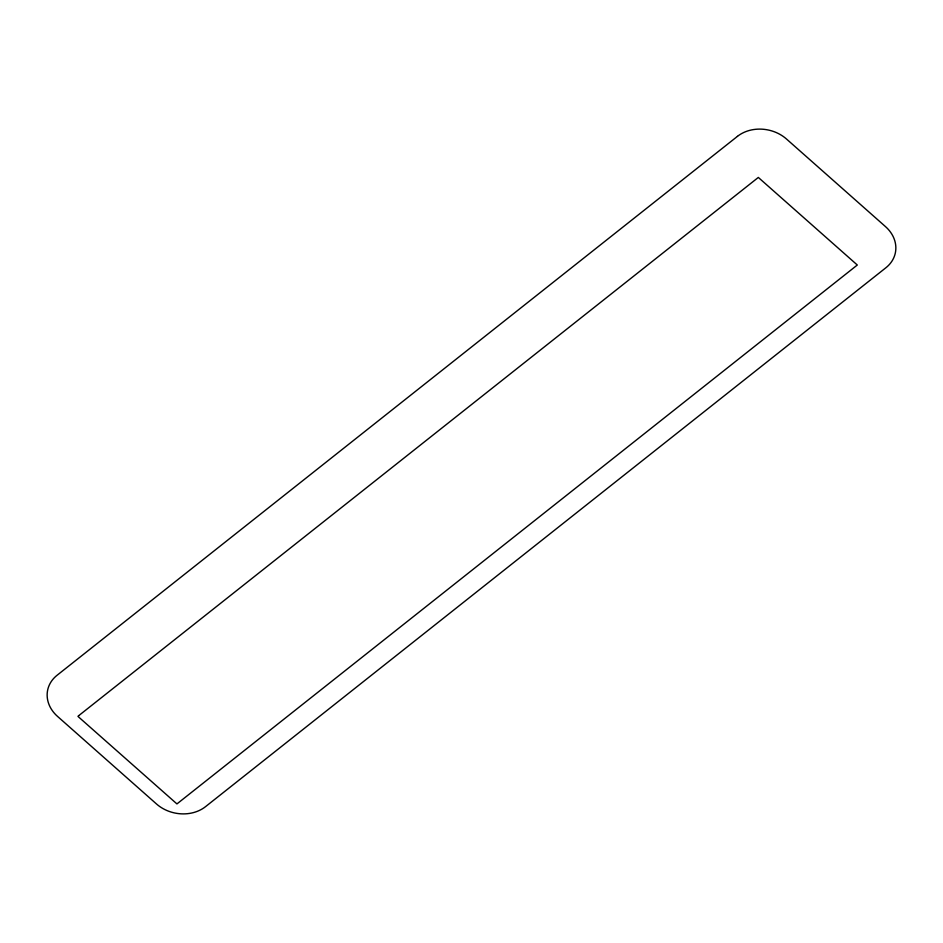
<?xml version="1.0" encoding="UTF-8"?>
<svg xmlns="http://www.w3.org/2000/svg" width="943" height="943" viewBox="0 0 943 943"><rect width="100%" height="100%" fill="white"/><g stroke="black" fill="none" stroke-linecap="round" stroke-linejoin="round"><path stroke-width="1.41" d="M78.705 715.666L77.963 716.338L78.717 717.093L176.942 803.919L857.305 265.018L758.325 177.437L78.705 715.666M737.45 136.358L57.087 675.259A34.891 28.891 11.4 0 0 57.535 716.409L156.514 803.99A34.891 28.891 11.4 0 0 205.55 806.642L885.913 267.741A34.891 28.891 11.4 0 0 885.465 226.591L786.486 139.01A34.891 28.891 11.4 0 0 737.45 136.358"/></g></svg>
